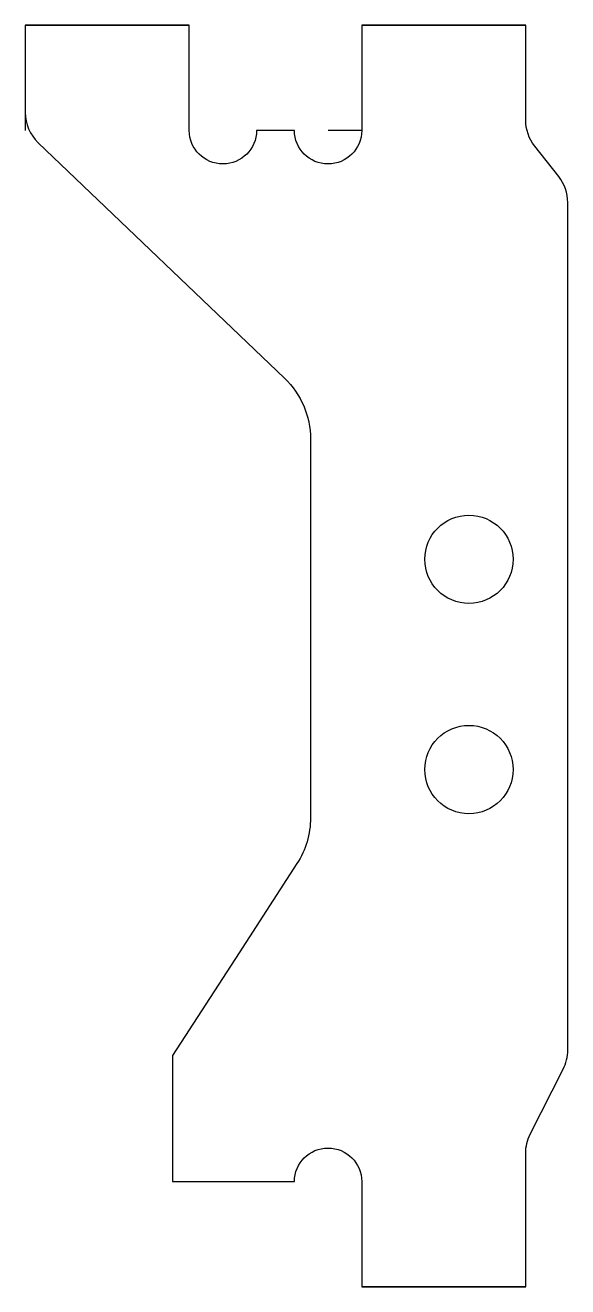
# Model space of a CAD drawing. Header units: millimetres. Extents: x -5.9 to 7, y -12.5 to 17.5.
import ezdxf

# ---------------------------------------------------------------- set-up
doc = ezdxf.new("R2010")
doc.units = ezdxf.units.MM
doc.layers.get('0').update_dxf_attribs({"linetype": 'CONTINUOUS'})

msp = doc.modelspace()

# ---------------------------------------------------------------- linework, layer by layer
for p, q in [((-5.95, 17.5), (-5.95, 15)), ((-5.95, 17.5), (-2.05, 17.5)), ((2.05, 17.5), (5.95, 17.5)), ((2.05, 15), (1.25, 15)), ((5.95, -12.5), (2.05, -12.5))]:
    msp.add_line(p, q)
msp.add_lwpolyline([(6.736, 13.901), (6.164, 14.628, -0.168222), (5.95, 15.246), (5.95, 17.5), (2.05, 17.5), (2.05, 15, -1), (0.45, 15), (-0.45, 15, -1), (-2.05, 15), (-2.05, 17.5), (-5.95, 17.5), (-5.95, 15.427, 0.204755), (-5.641, 14.705), (0.215, 9.105, -0.204755), (0.833, 7.66), (0.833, -1.348, -0.144901), (0.511, -2.437), (-0.865, -4.557), (-2.45, -7), (-2.45, -10), (0.45, -10, -1), (2.05, -10), (2.05, -12.5), (5.95, -12.5), (5.95, -10), (5.95, -9.324, -0.117882), (6.058, -8.872), (6.842, -7.326, 0.117882), (6.95, -6.874), (6.95, 13.283, 0.168222)], format="xyb", close=True)
for centre in [(4.6, 4.8), (4.6, -0.2)]:
    msp.add_circle(centre, 1.05)

doc.saveas('drawing.dxf')
